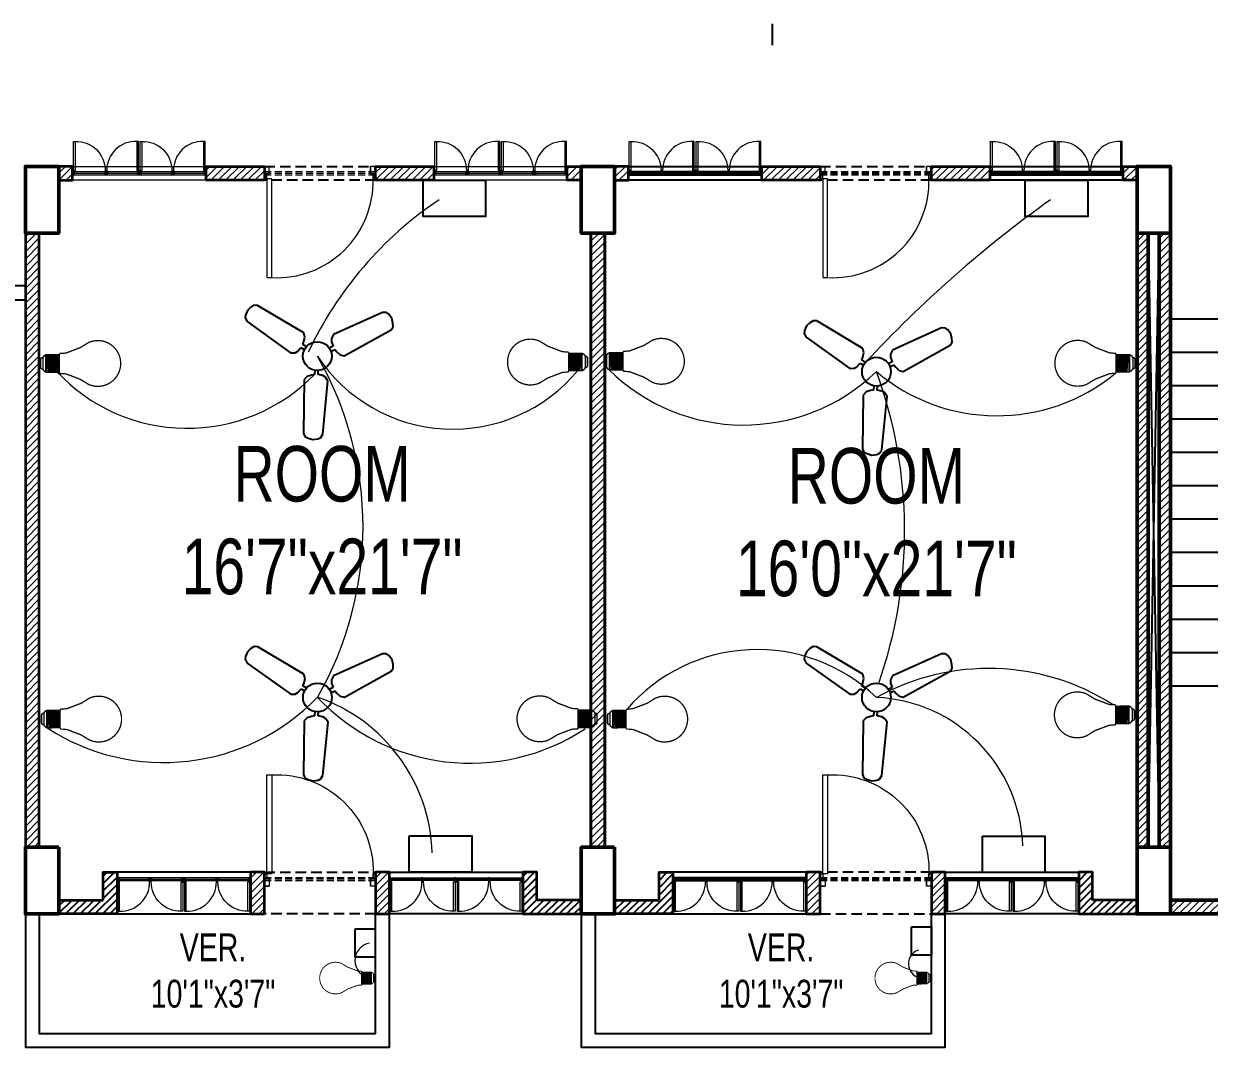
# Model space of a CAD drawing. Header units: inches. Extents: x -20263 to 10253, y -4567 to 3195.
# Drawn here: x -1452.4 to -1025.8, y -1564.6 to -1196.3 of the extents above; entities that cross this region are included whole.
import ezdxf

# ---------------------------------------------------------------- set-up
doc = ezdxf.new("R2010")
doc.units = ezdxf.units.IN
doc.header["$MEASUREMENT"] = 0
doc.linetypes.add('DASHED2', pattern=[0.375, 0.25, -0.125])
for name, color, linetype, lineweight in [('A-TEXT', 7, 'Continuous', 5), ('ar-DOOR-WOOD', 44, 'Continuous', 0), ('e conduit 2', 210, 'Continuous', 5), ('Main Wall', 250, 'Continuous', 13)]:
    doc.layers.add(name, color=color, linetype=linetype, lineweight=lineweight)
doc.layers.add('BOX', color=7, linetype='Continuous')
doc.layers.add('hatch brick', color=32, linetype='Continuous', lineweight=0, transparency=0.4)
doc.styles.add('SIMPLE', font='romantic.ttf')
pattern_1 = [(45, (-57374.9361, -20204.5509), (-1.325825215, 1.325825215), [])]
pattern_2 = [(45, (-57443.9361, -20206.5509), (-1.325825215, 1.325825215), [])]
pattern_3 = [(45, (-57458.4361, -20206.5509), (-1.325825215, 1.325825215), [])]
pattern_4 = [(45, (-57442.7249, -20206.5509), (-1.325825215, 1.325825215), [])]
pattern_5 = [(45, (-57448.9361, -20458.5509), (-1.325825215, 1.325825215), [])]
pattern_6 = [(45, (-57329.9361, -20204.5509), (-1.325825215, 1.325825215), [])]

# ---------------------------------------------------------------- blocks, each defined once
blk = doc.blocks.new('stair final')
for points in [[(82, 124), (82, -90), (-70, -90), (-70, 124)], [(-37.5, 124), (-37.5, -49), (49.5, -49), (49.5, 122.75)], [(17, 100), (49.5, 124), (82, 100)], [(24.2, 100), (49.5, 124)], [(49.5, 124), (75, 100)], [(82, -8), (82, -90)]]:
    blk.add_lwpolyline(points)
blk.add_lwpolyline([(-5, 126), (17, 126), (17, -10), (-5, -10)], close=True)
blk.add_circle((-37.5, 124), 2.49)
at = {"layer": 'BOX', "ltscale": 2000}
for p, q in [((-5, 124), (-70, 124)), ((-5, 112), (-70, 112)), ((-5, 100), (-70, 100)), ((-5, 88), (-70, 88)), ((-5, 76), (-70, 76)), ((-5, 64), (-70, 64)), ((-5, 52), (-70, 52)), ((-5, 40), (-70, 40)), ((-5, 28), (-70, 28)), ((-5, 16), (-70, 16)), ((-5, 4), (-70, 4)), ((-5, -8), (-70, -8)), ((0, -8), (-3, -8)), ((15, -8), (12, -8))]:
    blk.add_line(p, q, dxfattribs=at)
at = {"layer": 'BOX', "linetype": 'DASHED2', "ltscale": 20}
for p, q in [((82, 124), (17, 124)), ((82, 112), (17, 112)), ((82, 100), (17, 100)), ((82, 88), (17, 88)), ((82, 76), (17, 76)), ((82, 64), (17, 64)), ((82, 52), (17, 52)), ((82, 40), (17, 40)), ((82, 28), (17, 28)), ((82, 16), (17, 16)), ((82, 4), (17, 4)), ((82, -8), (17, -8))]:
    blk.add_line(p, q, dxfattribs=at)
at = {"layer": 'BOX', "ltscale": 2000}
for points in [[(17, 124), (17, -10), (-5, -10), (-5, 124)], [(-3, 124), (15, 124)]]:
    blk.add_lwpolyline(points, dxfattribs=at)
blk.add_lwpolyline([(15, 124), (15, -8), (-3, -8), (-3, 124)], close=True, dxfattribs=at)
blk = doc.blocks.new('toilet stair block final')
at = {"layer": 'hatch brick'}
h = blk.add_hatch(dxfattribs=at)
h.set_pattern_fill('ANSI31', color=256, scale=15)
h.paths.add_polyline_path([(-233, 175.18), (-233, -45.82), (-229, -45.82), (-229, 175.18)])
h = blk.add_hatch(dxfattribs=at)
h.set_pattern_fill('ANSI31', color=256, scale=15)
h.set_pattern_definition([(45, (7, 0), (-1.325825, 1.325825), [])])
h.paths.add_polyline_path([(-225, 175.18), (-225, -45.82), (-221, -45.82), (-221, 175.18)])
h = blk.add_hatch(dxfattribs=at)
h.set_pattern_fill('ANSI31', color=256, scale=15)
h.paths.add_polyline_path([(-193, -64.82), (-193, -54.82), (-198, -54.82), (-198, -64.82), (-221, -64.82), (-221, -69.82), (-193, -69.82)])
for points in [[(-229, 175.18), (-225, -45.82)], [(-229, -45.82), (-225, 175.18)]]:
    blk.add_lwpolyline(points)
at = {"color": 0, "lineweight": 50}
blk.add_lwpolyline([(-193, -64.82), (-193, -54.82), (-198, -54.82), (-198, -64.82), (-221, -64.82), (-221, -69.82), (-193, -69.82)], close=True, dxfattribs=at)
at = {"layer": 'Main Wall', "color": 1, "lineweight": 50}
for points in [[(-233, 175.18), (-221, 175.18), (-221, 199.18), (-233, 199.18), (-233, 175.18)], [(-233, -69.82), (-221, -69.82), (-221, -45.82), (-233, -45.82), (-233, -69.82)]]:
    blk.add_lwpolyline(points, dxfattribs=at)
at = {"layer": 'Main Wall', "color": 0, "lineweight": 50}
for points in [[(-233, 175.18), (-233, -45.82), (-229, -45.82), (-229, 175.18)], [(-225, 175.18), (-225, -45.82), (-221, -45.82), (-221, 175.18)]]:
    blk.add_lwpolyline(points, close=True, dxfattribs=at)
blk.add_blockref('stair final', (-151, 20.18))
blk = doc.blocks.new('DOOR_45')
at = {"layer": 'ar-DOOR-WOOD'}
for p, q in [((-11008.75, 15426.44), (-11008.75, 15424.44)), ((-10968.75, 15426.44), (-11008.75, 15426.44)), ((-10968.75, 15427.44), (-10963.75, 15427.44)), ((-10968.75, 15427.44), (-10968.75, 15426.44)), ((-10968.75, 15424.44), (-10968.75, 15426.44)), ((-10968.75, 15426.44), (-10966.75, 15426.44)), ((-10966.75, 15426.44), (-10966.75, 15425.44)), ((-10966.75, 15425.44), (-10963.75, 15425.44)), ((-10963.75, 15427.44), (-10963.75, 15425.44)), ((-11008.75, 15424.44), (-10968.75, 15424.44)), ((-10968.75, 15382.44), (-10968.75, 15383.44)), ((-10968.75, 15383.44), (-10966.75, 15383.44)), ((-10968.75, 15382.44), (-10963.75, 15382.44)), ((-10966.75, 15384.44), (-10963.75, 15384.44)), ((-10966.75, 15383.44), (-10966.75, 15384.44)), ((-10963.75, 15382.44), (-10963.75, 15384.44))]:
    blk.add_line(p, q, dxfattribs=at)
for points in [[(-10968.75, 15426.44), (-11008.75, 15426.44), (-11008.75, 15424.44), (-10968.75, 15424.44)], [(-10963.75, 15427.44), (-10968.75, 15427.44), (-10968.75, 15426.44), (-10966.75, 15426.44), (-10966.75, 15425.44), (-10963.75, 15425.44)], [(-10968.75, 15383.44), (-10968.75, 15382.44), (-10963.75, 15382.44), (-10963.75, 15384.44), (-10966.75, 15384.44), (-10966.75, 15383.44)]]:
    blk.add_lwpolyline(points, close=True, dxfattribs=at)
blk.add_arc((-10969.89, 15422.35), 38.92, 176.9083, 271.677, dxfattribs=at)
blk = doc.blocks.new('DOOR_40')
at = {"layer": 'ar-DOOR-WOOD'}
for p, q in [((-11029.1, 15421.4), (-11064.1, 15421.4)), ((-11064.1, 15421.4), (-11064.1, 15419.4)), ((-11064.1, 15419.4), (-11029.1, 15419.4)), ((-11029.1, 15422.4), (-11024.1, 15422.4)), ((-11029.1, 15422.4), (-11029.1, 15421.4)), ((-11029.1, 15419.4), (-11029.1, 15421.4)), ((-11029.1, 15421.4), (-11027.1, 15421.4)), ((-11027.1, 15421.4), (-11027.1, 15420.4)), ((-11027.1, 15420.4), (-11024.1, 15420.4)), ((-11024.1, 15422.4), (-11024.1, 15420.4)), ((-11029.1, 15383.4), (-11027.1, 15383.4)), ((-11029.1, 15382.4), (-11029.1, 15383.4)), ((-11029.1, 15382.4), (-11024.1, 15382.4)), ((-11027.1, 15383.4), (-11027.1, 15384.4)), ((-11027.1, 15384.4), (-11024.1, 15384.4)), ((-11024.1, 15382.4), (-11024.1, 15384.4))]:
    blk.add_line(p, q, dxfattribs=at)
blk.add_arc((-11029.4, 15418.2), 34.8, 178.03, 270.3561, dxfattribs=at)
blk = doc.blocks.new('LED')
for p, q in [((-11.6, -7.7), (11.7, -7.7)), ((-11.6, -11), (11.7, -9.6)), ((-11.6, -13.3), (11.7, -11.8)), ((-11.5, -15.5), (11.8, -14.1)), ((-11.3, -17.8), (11.9, -16.3)), ((-12.1, -25.6), (11.9, -25.6)), ((-11.2, -20), (12.1, -18.6)), ((-11.2, -22.2), (12.1, -20.8)), ((-11.2, -24.5), (12.1, -23.1))]:
    blk.add_line(p, q)
at = {"lineweight": 9}
blk.add_line((7.8, -3.1), (-7.8, -3.1), dxfattribs=at)
for points, const_width in [([(5.3, 0), (5.4, 0), (5.7, 0), (6.1, -0.1), (6.6, -0.3), (7, -0.6), (7.2, -0.9), (7.4, -1.2), (7.5, -1.5), (7.7, -2), (7.7, -2.5), (7.8, -3.1), (7.7, -2.5), (7.7, -2), (7.5, -1.5), (7.4, -1.2), (7.2, -0.9), (7, -0.6), (6.6, -0.3), (6.1, -0.1), (5.7, 0), (5.4, 0), (5.3, 0), (-5.3, 0), (-5.4, 0), (-5.5, 0), (-5.8, 0), (-6.1, -0.1), (-6.4, -0.2), (-6.7, -0.5), (-7, -0.7), (-7.3, -1.1), (-7.6, -1.7), (-7.7, -2.3), (-7.8, -3.1), (-7.8, -3.1), (-7.9, -3.2), (-8.1, -3.2), (-8.3, -3.3), (-8.9, -3.6), (-9.6, -4.1), (-10.3, -4.7), (-11, -5.4), (-11.2, -5.9), (-11.4, -6.4), (-11.6, -7), (-11.6, -7.7), (-12.2, -7.7), (-12.1, -26)], 2), ([(-5.3, 0), (-5.4, 0), (-5.5, 0), (-5.8, 0), (-6.1, -0.1), (-6.4, -0.2), (-6.7, -0.5), (-7, -0.7), (-7.3, -1.1), (-7.6, -1.7), (-7.7, -2.3), (-7.8, -3.1)], 1), ([(11.9, -26.1), (11.9, -7.7), (11.7, -7.7), (11.6, -7), (11.4, -6.4), (11.2, -5.9), (11, -5.4), (10.3, -4.7), (9.6, -4.1), (8.9, -3.6), (8.3, -3.3), (7.9, -3.2), (7.8, -3.1), (7.8, -3.1)], 2), ([(-0.1, -111.1), (-0.2, -111.1), (-1, -111.1), (-1.8, -111.1), (-2.6, -111.1), (-3.4, -111), (-4.2, -110.9), (-5, -110.8), (-5.8, -110.6), (-6.6, -110.5), (-7.4, -110.3), (-8.1, -110.1), (-8.9, -109.9), (-9.6, -109.7), (-10.4, -109.5), (-11.1, -109.2), (-11.8, -108.9), (-12.5, -108.7), (-13.2, -108.3), (-13.9, -108), (-14.6, -107.7), (-15.3, -107.3), (-16, -106.9), (-16.6, -106.6), (-17.3, -106.2), (-17.9, -105.7), (-18.5, -105.3), (-19.2, -104.8), (-19.8, -104.4), (-20.4, -103.9), (-20.9, -103.4), (-21.5, -102.9), (-22.1, -102.4), (-22.6, -101.9), (-23.1, -101.3), (-23.7, -100.8), (-24.2, -100.2), (-24.6, -99.6), (-25.1, -99), (-25.6, -98.4), (-26, -97.8), (-26.5, -97.2), (-26.9, -96.5), (-27.3, -95.9), (-27.7, -95.2), (-28.1, -94.6), (-28.4, -93.9), (-28.8, -93.2), (-29.1, -92.5), (-29.4, -91.8), (-29.7, -91.1), (-30, -90.4), (-30.2, -89.6), (-30.5, -88.9), (-30.7, -88.1), (-30.9, -87.4), (-31.1, -86.6), (-31.2, -85.9), (-31.4, -85.1), (-31.5, -84.3), (-31.6, -83.5), (-31.7, -82.7), (-31.8, -81.9), (-31.8, -81.1), (-31.9, -80.3), (-31.9, -79.5), (-31.9, -78.2), (-31.8, -77), (-31.7, -75.8), (-31.5, -74.6), (-31.3, -73.4), (-31.1, -72.2), (-30.8, -71.1), (-30.4, -69.9), (-30, -68.8), (-29.6, -67.7), (-29.2, -66.6), (-22.1, -55), (-14.6, -35.3), (-14.1, -29.7), (-14.1, -27.1), (-12.1, -25.6)], 1.8), ([(-0.1, -111.1), (0, -111.1), (0.8, -111.1), (1.6, -111.1), (2.5, -111.1), (3.3, -111), (4, -110.9), (4.8, -110.8), (5.6, -110.6), (6.4, -110.5), (7.2, -110.3), (7.9, -110.1), (8.7, -109.9), (9.4, -109.7), (10.2, -109.5), (10.9, -109.2), (11.6, -108.9), (12.3, -108.7), (13, -108.3), (13.7, -108), (14.4, -107.7), (15.1, -107.3), (15.8, -106.9), (16.4, -106.6), (17.1, -106.2), (17.7, -105.7), (18.3, -105.3), (19, -104.8), (19.6, -104.4), (20.2, -103.9), (20.7, -103.4), (21.3, -102.9), (21.9, -102.4), (22.4, -101.9), (22.9, -101.3), (23.5, -100.8), (24, -100.2), (24.5, -99.6), (24.9, -99), (25.4, -98.4), (25.8, -97.8), (26.3, -97.2), (26.7, -96.5), (27.1, -95.9), (27.5, -95.2), (27.9, -94.6), (28.2, -93.9), (28.6, -93.2), (28.9, -92.5), (29.2, -91.8), (29.5, -91.1), (29.8, -90.4), (30, -89.6), (30.3, -88.9), (30.5, -88.1), (30.7, -87.4), (30.9, -86.6), (31, -85.9), (31.2, -85.1), (31.3, -84.3), (31.4, -83.5), (31.5, -82.7), (31.6, -81.9), (31.6, -81.1), (31.7, -80.3), (31.7, -79.5), (31.7, -78.2), (31.6, -77), (31.5, -75.8), (31.3, -74.6), (31.1, -73.4), (30.9, -72.2), (30.6, -71.1), (30.2, -69.9), (29.9, -68.8), (29.4, -67.7), (29, -66.6), (21.9, -55), (14.4, -35.3), (13.9, -29.7), (13.9, -27.1), (11.9, -25.6)], 1.8)]:
    blk.add_lwpolyline(points, dxfattribs=dict(const_width=const_width))
at = {"color": 7, "lineweight": 20}
blk.add_open_spline([(-9.8, -25.6), (-9.8, -25.6), (9.4, -25.6), (9.4, -25.6)], degree=3, dxfattribs=at)
blk = doc.blocks.new('6')
at = {"color": 7}
for p, q in [((3285.1, -2227.8), (3268.2, -2243.2)), ((3322, -2211.4), (3285.1, -2227.8)), ((3358.8, -2210.9), (3322, -2211.4)), ((3387.4, -2214.9), (3358.8, -2210.9)), ((3407.5, -2235.6), (3387.4, -2214.9)), ((3532.6, -2638.3), (3407.5, -2235.6)), ((3268.2, -2243.2), (3260.1, -2275.1)), ((3260.1, -2275.1), (3351.4, -2686.9)), ((3351.4, -2686.9), (3378.5, -2709.3)), ((3467.6, -2701.4), (3489.2, -2689.8)), ((3476.7, -2735.2), (3467.6, -2701.4)), ((3489.2, -2689.8), (3518.4, -2668.9)), ((3518.4, -2668.9), (3532.6, -2638.3)), ((3378.5, -2709.3), (3403, -2714.4)), ((3403, -2714.4), (3440.1, -2709.5)), ((3440.1, -2709.5), (3449.6, -2742.4)), ((3634.6, -2869.5), (3601.3, -2861.3)), ((3649, -2834.9), (3634.6, -2869.5)), ((3665.6, -2816.2), (3649, -2834.9)), ((3698.5, -2804), (3665.6, -2816.2)), ((4100.8, -2930.8), (3698.5, -2804)), ((3290.9, -2913.4), (3004.7, -3223.2)), ((3324.5, -2910.5), (3290.9, -2913.4)), ((3357.2, -2925.3), (3324.5, -2910.5)), ((3378, -2938.2), (3357.2, -2925.3)), ((3402.8, -2913.4), (3378, -2938.2)), ((3398.8, -2958), (3422.6, -2933.2)), ((3421.6, -2987.7), (3398.8, -2958)), ((3594.1, -2888.3), (3627.9, -2897.4)), ((3627.9, -2897.4), (3627.1, -2921.8)), ((3627.1, -2921.8), (3630.6, -2957.5)), ((3630.6, -2957.5), (3650, -2985.2)), ((4124.4, -2953.8), (4100.8, -2930.8)), ((4129.3, -2976.1), (4124.4, -2953.8)), ((4125, -3016.3), (4129.3, -2976.1)), ((3112.6, -3331), (3423.5, -3046)), ((3429.5, -3011.4), (3421.6, -2987.7)), ((3423.5, -3046), (3429.5, -3011.4)), ((3650, -2985.2), (4061.4, -3078.2)), ((4061.4, -3078.2), (4089.3, -3071.2)), ((4089.3, -3071.2), (4107, -3048.4)), ((4107, -3048.4), (4125, -3016.3)), ((3004.7, -3223.2), (2996.8, -3250.9)), ((2996.8, -3250.9), (3007.7, -3277.6)), ((3007.7, -3277.6), (3026.5, -3309.3)), ((3026.5, -3309.3), (3059.1, -3333)), ((3059.1, -3333), (3080.9, -3339.9)), ((3080.9, -3339.9), (3112.6, -3331))]:
    blk.add_line(p, q, dxfattribs=at)
blk.add_circle((3491.2, -2845.6), 113.2, dxfattribs=at)

msp = doc.modelspace()

# ---------------------------------------------------------------- hatches: boundary and pattern name
h = msp.add_hatch()
h.set_pattern_fill('ANSI31', color=256, scale=15)
h.set_pattern_definition(pattern_2)
h.paths.add_polyline_path([(-1423.784, -1511.632), (-1423.784, -1501.632), (-1418.784, -1501.632), (-1418.784, -1516.632), (-1439.784, -1516.632), (-1439.784, -1511.632), (-1439.784, -1511.632)])
h = msp.add_hatch()
h.set_pattern_fill('ANSI31', color=256, scale=15)
h.set_pattern_definition(pattern_2)
h.paths.add_polyline_path([(-1267.784, -1511.632), (-1267.784, -1501.632), (-1272.784, -1501.632), (-1272.784, -1516.632), (-1251.784, -1516.632), (-1251.784, -1511.632), (-1251.784, -1511.632)])
h = msp.add_hatch()
h.set_pattern_fill('ANSI31', color=256, scale=15)
h.set_pattern_definition(pattern_2)
h.paths.add_polyline_path([(-1223.784, -1511.632), (-1223.784, -1501.632), (-1218.784, -1501.632), (-1218.784, -1516.632), (-1239.784, -1516.632), (-1239.784, -1511.632), (-1239.784, -1511.632)])
h = msp.add_hatch()
h.set_pattern_fill('ANSI31', color=256, scale=15)
h.set_pattern_definition(pattern_2)
h.paths.add_polyline_path([(-1067.784, -1511.632), (-1067.784, -1501.632), (-1072.784, -1501.632), (-1072.784, -1516.632), (-1051.784, -1516.632), (-1051.784, -1511.632), (-1051.784, -1511.632)])
at = {"layer": 'hatch brick'}
h = msp.add_hatch(dxfattribs=at)
h.set_pattern_fill('ANSI31', color=256, scale=15)
h.set_pattern_definition(pattern_3)
h.paths.add_polyline_path([(-1439.784, -1252.632), (-1434.784, -1252.632), (-1434.784, -1247.632), (-1439.784, -1247.632)])
h = msp.add_hatch(dxfattribs=at)
h.set_pattern_fill('ANSI31', color=256, scale=15)
h.set_pattern_definition(pattern_5)
h.paths.add_polyline_path([(-1365.784, -1252.632), (-1386.784, -1252.632), (-1386.784, -1247.632), (-1365.784, -1247.632)])
h = msp.add_hatch(dxfattribs=at)
h.set_pattern_fill('ANSI31', color=256, scale=15)
h.set_pattern_definition(pattern_4)
h.paths.add_polyline_path([(-1304.784, -1252.632), (-1325.784, -1252.632), (-1325.784, -1247.632), (-1304.784, -1247.632)])
h = msp.add_hatch(dxfattribs=at)
h.set_pattern_fill('ANSI31', color=256, scale=15)
h.set_pattern_definition(pattern_2)
h.paths.add_polyline_path([(-1251.784, -1252.632), (-1256.784, -1252.632), (-1256.784, -1247.632), (-1251.784, -1247.632)])
h = msp.add_hatch(dxfattribs=at)
h.set_pattern_fill('ANSI31', color=256, scale=15)
h.set_pattern_definition(pattern_3)
h.paths.add_polyline_path([(-1239.784, -1252.632), (-1234.784, -1252.632), (-1234.784, -1247.632), (-1239.784, -1247.632)])
h = msp.add_hatch(dxfattribs=at)
h.set_pattern_fill('ANSI31', color=256, scale=15)
h.set_pattern_definition(pattern_5)
h.paths.add_polyline_path([(-1165.784, -1252.632), (-1186.784, -1252.632), (-1186.784, -1247.632), (-1165.784, -1247.632)])
h = msp.add_hatch(dxfattribs=at)
h.set_pattern_fill('ANSI31', color=256, scale=15)
h.set_pattern_definition(pattern_4)
h.paths.add_polyline_path([(-1104.784, -1252.632), (-1125.784, -1252.632), (-1125.784, -1247.632), (-1104.784, -1247.632)])
h = msp.add_hatch(dxfattribs=at)
h.set_pattern_fill('ANSI31', color=256, scale=15)
h.set_pattern_definition(pattern_2)
h.paths.add_polyline_path([(-1051.784, -1252.632), (-1056.784, -1252.632), (-1056.784, -1247.632), (-1051.784, -1247.632)])
h = msp.add_hatch(dxfattribs=at)
h.set_pattern_fill('ANSI31', color=256, scale=15)
h.set_pattern_definition([(45, (-57447.4361, -20206.5509), (-1.325825215, 1.325825215), [])])
h.paths.add_polyline_path([(-1446.784, -1271.632), (-1451.784, -1271.632), (-1451.784, -1492.632), (-1446.784, -1492.632)])
h = msp.add_hatch(dxfattribs=at)
h.set_pattern_fill('ANSI31', color=256, scale=15)
h.set_pattern_definition(pattern_2)
h.paths.add_polyline_path([(-1243.284, -1271.632), (-1248.284, -1271.632), (-1248.284, -1492.632), (-1243.284, -1492.632)])
h = msp.add_hatch(dxfattribs=at)
h.set_pattern_fill('ANSI31', color=256, scale=15)
h.set_pattern_definition(pattern_2)
h.paths.add_polyline_path([(-1248.284, -1271.632), (-1243.284, -1271.632), (-1243.284, -1492.632), (-1248.284, -1492.632)])
h = msp.add_hatch(dxfattribs=at)
h.set_pattern_fill('ANSI31', color=256, scale=15)
h.set_pattern_definition(pattern_1)
h.paths.add_polyline_path([(-1365.784, -1516.632), (-1365.784, -1501.632), (-1365.784, -1501.632), (-1370.784, -1501.632), (-1370.784, -1516.632)])
h = msp.add_hatch(dxfattribs=at)
h.set_pattern_fill('ANSI31', color=256, scale=15)
h.set_pattern_definition(pattern_6)
h.paths.add_polyline_path([(-1320.784, -1516.632), (-1320.784, -1501.632), (-1320.784, -1501.632), (-1325.784, -1501.632), (-1325.784, -1516.632)])
h = msp.add_hatch(dxfattribs=at)
h.set_pattern_fill('ANSI31', color=256, scale=15)
h.set_pattern_definition(pattern_1)
h.paths.add_polyline_path([(-1165.784, -1516.632), (-1165.784, -1501.632), (-1165.784, -1501.632), (-1170.784, -1501.632), (-1170.784, -1516.632)])
h = msp.add_hatch(dxfattribs=at)
h.set_pattern_fill('ANSI31', color=256, scale=15)
h.set_pattern_definition(pattern_6)
h.paths.add_polyline_path([(-1120.784, -1516.632), (-1120.784, -1501.632), (-1120.784, -1501.632), (-1125.784, -1501.632), (-1125.784, -1516.632)])

# ---------------------------------------------------------------- linework, layer by layer
at = {"color": 30, "true_color": 0xf8991e}
msp.add_line((-1183.004, -1203.975), (-1183.004, -1196.288), dxfattribs=at)
at = {"linetype": 'DASHED2', "ltscale": 15}
for points in [[(-1365.784, -1247.632), (-1325.784, -1247.632), (-1325.784, -1252.632), (-1365.784, -1252.632)], [(-1165.784, -1247.632), (-1125.784, -1247.632), (-1125.784, -1252.632), (-1165.784, -1252.632)], [(-1165.784, -1247.632), (-1125.784, -1247.632), (-1125.784, -1252.632), (-1165.784, -1252.632)], [(-1365.784, -1501.632), (-1325.784, -1501.632), (-1325.784, -1516.632), (-1365.784, -1516.632)], [(-1165.784, -1516.632), (-1125.784, -1516.632), (-1125.784, -1501.632), (-1165.784, -1501.632)]]:
    msp.add_lwpolyline(points, close=True, dxfattribs=at)
at = {"color": 1, "lineweight": 50}
for points in [[(-1239.784, -1247.632), (-1251.784, -1247.632), (-1251.784, -1271.632), (-1239.784, -1271.632), (-1239.784, -1247.632)], [(-1039.784, -1247.632), (-1051.784, -1247.632), (-1051.784, -1271.632), (-1039.784, -1271.632), (-1039.784, -1247.632)], [(-1239.784, -1492.632), (-1251.784, -1492.632), (-1251.784, -1516.632), (-1239.784, -1516.632), (-1239.784, -1492.632)], [(-1039.784, -1492.632), (-1051.784, -1492.632), (-1051.784, -1516.632), (-1039.784, -1516.632), (-1039.784, -1492.632)]]:
    msp.add_lwpolyline(points, dxfattribs=at)
at = {"lineweight": 35}
for points in [[(-1239.784, -1252.632), (-1234.784, -1252.632), (-1234.784, -1247.632), (-1239.784, -1247.632)], [(-1104.784, -1252.632), (-1125.784, -1252.632), (-1125.784, -1247.632), (-1104.784, -1247.632)], [(-1051.784, -1252.632), (-1056.784, -1252.632), (-1056.784, -1247.632), (-1051.784, -1247.632)], [(-1243.284, -1271.632), (-1248.284, -1271.632), (-1248.284, -1492.632), (-1243.284, -1492.632)], [(-1165.784, -1516.632), (-1165.784, -1501.632), (-1165.784, -1501.632), (-1165.784, -1501.632), (-1170.784, -1501.632), (-1170.784, -1516.632)], [(-1120.784, -1516.632), (-1120.784, -1501.632), (-1120.784, -1501.632), (-1120.784, -1501.632), (-1125.784, -1501.632), (-1125.784, -1516.632)]]:
    msp.add_lwpolyline(points, close=True, dxfattribs=at)
for points in [[(-1234.784, -1247.632), (-1186.784, -1247.632), (-1186.784, -1252.632), (-1234.784, -1252.632)], [(-1104.784, -1247.632), (-1056.784, -1247.632), (-1056.784, -1252.632), (-1104.784, -1252.632)], [(-1639.784, -1295.632), (-1451.784, -1295.632), (-1451.784, -1290.632), (-1639.784, -1290.632)], [(-1418.784, -1516.632), (-1370.784, -1516.632), (-1370.784, -1501.632), (-1418.784, -1501.632)], [(-1272.784, -1516.632), (-1320.784, -1516.632), (-1320.784, -1501.632), (-1272.784, -1501.632)], [(-1218.784, -1516.632), (-1170.784, -1516.632), (-1170.784, -1501.632), (-1218.784, -1501.632)], [(-1072.784, -1516.632), (-1120.784, -1516.632), (-1120.784, -1501.632), (-1072.784, -1501.632)]]:
    msp.add_lwpolyline(points, close=True)
at = {"color": 150}
for points in [[(-1234.784, -1250.632), (-1187.384, -1250.632), (-1187.384, -1249.632), (-1234.784, -1249.632)], [(-1104.184, -1250.632), (-1057.384, -1250.632), (-1057.384, -1249.632), (-1104.184, -1249.632)], [(-1234.784, -1250.632), (-1187.384, -1250.632), (-1187.384, -1250.132), (-1234.784, -1250.132)], [(-1104.184, -1250.632), (-1057.384, -1250.632), (-1057.384, -1250.132), (-1104.184, -1250.132)], [(-1170.784, -1503.632), (-1218.184, -1503.632), (-1218.184, -1504.632), (-1170.784, -1504.632)], [(-1170.784, -1503.632), (-1218.184, -1503.632), (-1218.184, -1504.132), (-1170.784, -1504.132)], [(-1120.784, -1503.632), (-1073.384, -1503.632), (-1073.384, -1504.632), (-1120.784, -1504.632)], [(-1120.784, -1503.632), (-1073.384, -1503.632), (-1073.384, -1504.132), (-1120.784, -1504.132)]]:
    msp.add_lwpolyline(points, close=True, dxfattribs=at)
at = {"lineweight": 35}
for points in [[(-1165.784, -1252.632), (-1165.784, -1252.632), (-1186.784, -1252.632), (-1186.784, -1247.632), (-1165.784, -1247.632), (-1165.784, -1252.632)], [(-1223.784, -1511.632), (-1223.784, -1501.632), (-1218.784, -1501.632), (-1218.784, -1516.632), (-1239.784, -1516.632), (-1239.784, -1511.632), (-1239.784, -1511.632), (-1239.784, -1511.632), (-1223.784, -1511.632)], [(-1067.784, -1511.632), (-1067.784, -1501.632), (-1072.784, -1501.632), (-1072.784, -1516.632), (-1051.784, -1516.632), (-1051.784, -1511.632), (-1051.784, -1511.632), (-1051.784, -1511.632), (-1067.784, -1511.632)]]:
    msp.add_lwpolyline(points, dxfattribs=at)
at = {"color": 150, "linetype": 'DASHED2', "ltscale": 10}
for points in [[(-1165.784, -1249.632), (-1125.784, -1249.632), (-1125.784, -1250.632), (-1165.784, -1250.632)], [(-1165.784, -1249.632), (-1125.784, -1249.632), (-1125.784, -1250.132), (-1165.784, -1250.132)], [(-1165.784, -1503.632), (-1125.784, -1503.632), (-1125.784, -1504.632), (-1165.784, -1504.632)], [(-1165.784, -1503.632), (-1125.784, -1503.632), (-1125.784, -1504.132), (-1165.784, -1504.132)]]:
    msp.add_lwpolyline(points, close=True, dxfattribs=at)
at = {"color": 116, "true_color": 0x136734}
for points in [[(-1308.674, -1252.632), (-1286.166, -1252.632), (-1286.166, -1265.716), (-1308.674, -1265.716)], [(-1092.038, -1252.632), (-1069.531, -1252.632), (-1069.531, -1265.716), (-1092.038, -1265.716)], [(-1313.654, -1488.532), (-1291.147, -1488.532), (-1291.147, -1501.616), (-1313.654, -1501.616)], [(-1107.428, -1488.678), (-1084.921, -1488.678), (-1084.921, -1501.761), (-1107.428, -1501.761)], [(-1333.103, -1522.054), (-1325.871, -1522.054), (-1325.871, -1532.255), (-1333.103, -1532.255)], [(-1132.994, -1521.253), (-1125.762, -1521.253), (-1125.762, -1531.454), (-1132.994, -1531.454)]]:
    msp.add_lwpolyline(points, close=True, dxfattribs=at)
for points in [[(-1451.784, -1516.632), (-1451.784, -1564.632), (-1320.784, -1564.632), (-1320.784, -1516.632)], [(-1446.784, -1516.632), (-1446.784, -1559.632), (-1325.784, -1559.632), (-1325.784, -1516.632)], [(-1251.784, -1516.632), (-1251.784, -1564.632), (-1120.784, -1564.632), (-1120.784, -1516.632)], [(-1246.784, -1516.632), (-1246.784, -1559.632), (-1125.784, -1559.632), (-1125.784, -1516.632)]]:
    msp.add_lwpolyline(points)
at = {"layer": 'A-TEXT', "color": 18, "true_color": 0x000000}
for centre, radius, start, end in [((-1227.545, -1371.954), 135.259, 123.85794, 154.84967), ((-830.548, -1613.513), 434.643, 125.49291, 137.19452), ((-1453.428, -1377.34), 123.135, 330.08971, 29.92736), ((-1301.644, -1378.736), 166.248, 340.72147, 20.14056), ((-1366.645, -1496.562), 61.272, 1.80467, 70.94398), ((-1148.034, -1493.843), 55.157, 1.77689, 87.43063)]:
    msp.add_arc(centre, radius, start, end, dxfattribs=at)
at = {"layer": 'e conduit 2', "color": 18, "true_color": 0x000000}
for centre, radius, start, end in [((-1297.934, -1283.773), 58.411, 213.37697, 320.37129), ((-1393.619, -1277.815), 64.055, 222.91403, 315.73889), ((-1193.289, -1271.818), 68.888, 225.2109, 313.85513), ((-1102.206, -1270.258), 67.116, 229.76196, 309.4361), ((-1188.442, -1483.43), 61.934, 46.18289, 139.14198), ((-1105.195, -1511.623), 83.314, 57.48261, 118.98016), ((-1401.979, -1385.207), 76.931, 236.90428, 316.00028), ((-1291.795, -1386.89), 75.514, 223.36499, 303.23984), ((-1326.856, -1533.423), 6.355, 99.47757, 261.45824), ((-1128.855, -1534.587), 5.191, 107.34835, 279.4796)]:
    msp.add_arc(centre, radius, start, end, dxfattribs=at)
at = {"layer": 'Main Wall', "color": 1, "lineweight": 50}
for points in [[(-1439.784, -1247.632), (-1451.784, -1247.632), (-1451.784, -1271.632), (-1439.784, -1271.632), (-1439.784, -1247.632)], [(-1239.784, -1247.632), (-1251.784, -1247.632), (-1251.784, -1271.632), (-1239.784, -1271.632), (-1239.784, -1247.632)], [(-1439.784, -1492.632), (-1451.784, -1492.632), (-1451.784, -1516.632), (-1439.784, -1516.632), (-1439.784, -1492.632)], [(-1239.784, -1492.632), (-1251.784, -1492.632), (-1251.784, -1516.632), (-1239.784, -1516.632), (-1239.784, -1492.632)]]:
    msp.add_lwpolyline(points, dxfattribs=at)
at = {"layer": 'Main Wall', "lineweight": 35}
for points in [[(-1439.784, -1252.632), (-1434.784, -1252.632), (-1434.784, -1247.632), (-1439.784, -1247.632)], [(-1304.784, -1252.632), (-1325.784, -1252.632), (-1325.784, -1247.632), (-1304.784, -1247.632)], [(-1251.784, -1252.632), (-1256.784, -1252.632), (-1256.784, -1247.632), (-1251.784, -1247.632)], [(-1446.784, -1271.632), (-1451.784, -1271.632), (-1451.784, -1492.632), (-1446.784, -1492.632)], [(-1248.284, -1271.632), (-1243.284, -1271.632), (-1243.284, -1492.632), (-1248.284, -1492.632)], [(-1365.784, -1516.632), (-1365.784, -1501.632), (-1365.784, -1501.632), (-1365.784, -1501.632), (-1370.784, -1501.632), (-1370.784, -1516.632)], [(-1320.784, -1516.632), (-1320.784, -1501.632), (-1320.784, -1501.632), (-1320.784, -1501.632), (-1325.784, -1501.632), (-1325.784, -1516.632)]]:
    msp.add_lwpolyline(points, close=True, dxfattribs=at)
at = {"layer": 'Main Wall'}
for points in [[(-1434.784, -1247.632), (-1386.784, -1247.632), (-1386.784, -1252.632), (-1434.784, -1252.632)], [(-1304.784, -1247.632), (-1256.784, -1247.632), (-1256.784, -1252.632), (-1304.784, -1252.632)]]:
    msp.add_lwpolyline(points, close=True, dxfattribs=at)
at = {"layer": 'Main Wall', "color": 150}
for points in [[(-1434.784, -1250.632), (-1387.384, -1250.632), (-1387.384, -1249.632), (-1434.784, -1249.632)], [(-1304.184, -1250.632), (-1257.384, -1250.632), (-1257.384, -1249.632), (-1304.184, -1249.632)], [(-1434.784, -1250.632), (-1387.384, -1250.632), (-1387.384, -1250.132), (-1434.784, -1250.132)], [(-1304.184, -1250.632), (-1257.384, -1250.632), (-1257.384, -1250.132), (-1304.184, -1250.132)], [(-1370.784, -1503.632), (-1418.184, -1503.632), (-1418.184, -1504.632), (-1370.784, -1504.632)], [(-1370.784, -1503.632), (-1418.184, -1503.632), (-1418.184, -1504.132), (-1370.784, -1504.132)], [(-1320.784, -1503.632), (-1273.384, -1503.632), (-1273.384, -1504.632), (-1320.784, -1504.632)], [(-1320.784, -1503.632), (-1273.384, -1503.632), (-1273.384, -1504.132), (-1320.784, -1504.132)]]:
    msp.add_lwpolyline(points, close=True, dxfattribs=at)
at = {"layer": 'Main Wall', "lineweight": 35}
for points in [[(-1365.784, -1252.632), (-1365.784, -1252.632), (-1386.784, -1252.632), (-1386.784, -1247.632), (-1365.784, -1247.632), (-1365.784, -1252.632)], [(-1423.784, -1511.632), (-1423.784, -1501.632), (-1418.784, -1501.632), (-1418.784, -1516.632), (-1439.784, -1516.632), (-1439.784, -1511.632), (-1439.784, -1511.632), (-1439.784, -1511.632), (-1423.784, -1511.632)], [(-1267.784, -1511.632), (-1267.784, -1501.632), (-1272.784, -1501.632), (-1272.784, -1516.632), (-1251.784, -1516.632), (-1251.784, -1511.632), (-1251.784, -1511.632), (-1251.784, -1511.632), (-1267.784, -1511.632)]]:
    msp.add_lwpolyline(points, dxfattribs=at)
at = {"layer": 'Main Wall', "color": 150, "linetype": 'DASHED2', "ltscale": 10}
for points in [[(-1365.784, -1250.632), (-1325.784, -1250.632), (-1325.784, -1249.632), (-1365.784, -1249.632)], [(-1365.784, -1250.632), (-1325.784, -1250.632), (-1325.784, -1250.132), (-1365.784, -1250.132)], [(-1365.784, -1504.632), (-1325.784, -1504.632), (-1325.784, -1503.632), (-1365.784, -1503.632)], [(-1365.784, -1504.632), (-1325.784, -1504.632), (-1325.784, -1504.132), (-1365.784, -1504.132)]]:
    msp.add_lwpolyline(points, close=True, dxfattribs=at)

# ---------------------------------------------------------------- block references
at = {"extrusion": (0, 0, -1), "xscale": -1, "zscale": -1}
msp.add_blockref('toilet stair block final', (818.784, -1446.816), dxfattribs=at)
at = {"color": 40, "true_color": 0xf8d731, "xscale": 0.04578869434389712, "yscale": 0.04578869434389712, "zscale": 0.04578869434389712, "rotation": 41.8550425353075}
for p in [(-1552.719, -1325.521), (-1351.569, -1331.106), (-1552.701, -1448.354), (-1351.569, -1448.354)]:
    msp.add_blockref('6', p, dxfattribs=at)
at = {"color": 1}
for p, xscale, yscale, zscale, rotation in [((-1249.511, -1318.018), -0.2590482185936613, 0.2590482185936613, 0.2590482185936613, 270), ((-1243.491, -1317.751), 0.2590482185936613, 0.2590482185936613, 0.2590482185936613, 90), ((-1446.294, -1318.526), 0.2590482185936613, 0.2590482185936613, 0.2590482185936613, 90), ((-1052.55, -1318.454), -0.2590482185936613, 0.2590482185936613, 0.2590482185936613, 270), ((-1052.712, -1444.982), -0.2590482185936613, 0.2590482185936613, 0.2590482185936613, 269.9999999998945), ((-1445.975, -1446.503), 0.2590482185936613, 0.2590482185936613, 0.2590482185936613, 90), ((-1246.078, -1446.408), -0.2590482185936613, 0.2590482185936613, 0.2590482185936613, 269.9999999998945), ((-1242.307, -1446.503), 0.2590482185936613, 0.2590482185936613, 0.2590482185936613, 90), ((-1325.953, -1539.712), -0.1793349189005943, 0.1793349189005943, 0.1793349189005943, 269.9999999998945), ((-1126.153, -1539.712), -0.1793349189005943, 0.1793349189005943, 0.1793349189005943, 269.9999999998945)]:
    msp.add_blockref('LED', p, dxfattribs=dict(at, xscale=xscale, yscale=yscale, zscale=zscale, rotation=rotation))
at = {"layer": 'Main Wall', "extrusion": (0, 0, -1)}
for name, p, xscale, yscale, zscale, rotation in [('DOOR_40', (-3191.949, -4557.873), 0.2999999999999546, 0.2999999999999546, -0.2999999999999546, 270), ('DOOR_40', (-3215.949, -4557.873), 0.2999999999999546, 0.2999999999999546, -0.2999999999999546, 270), ('DOOR_40', (-3321.949, -4557.873), 0.2999999999999546, 0.2999999999999546, -0.2999999999999546, 270), ('DOOR_40', (-3345.949, -4557.873), 0.2999999999999546, 0.2999999999999546, -0.2999999999999546, 270), ('DOOR_40', (-3391.949, -4557.873), 0.2999999999999546, 0.2999999999999546, -0.2999999999999545, 270), ('DOOR_40', (-3415.949, -4557.873), 0.2999999999999546, 0.2999999999999546, -0.2999999999999545, 270), ('DOOR_40', (-3521.949, -4557.873), 0.2999999999999546, 0.2999999999999546, -0.2999999999999545, 270), ('DOOR_40', (-3545.949, -4557.873), 0.2999999999999546, 0.2999999999999546, -0.2999999999999545, 270), ('DOOR_45', (-12347.5, -11252.188), 0.8888888888889142, 0.8888888888889142, -0.8888888888889142, 270), ('DOOR_45', (-12547.5, -11252.188), 0.8888888888889142, 0.8888888888889142, -0.8888888888889142, 270), ('DOOR_40', (6021.518, 1803.608), 0.2999999999999545, 0.2999999999999545, -0.2999999999999545, 90), ('DOOR_40', (5997.518, 1803.608), 0.2999999999999545, 0.2999999999999545, -0.2999999999999545, 90), ('DOOR_40', (5923.518, 1803.608), 0.2999999999999545, 0.2999999999999545, -0.2999999999999545, 90), ('DOOR_40', (5899.518, 1803.608), 0.2999999999999545, 0.2999999999999545, -0.2999999999999545, 90), ('DOOR_40', (5821.518, 1803.608), 0.2999999999999545, 0.2999999999999545, -0.2999999999999545, 90), ('DOOR_40', (5797.518, 1803.608), 0.2999999999999545, 0.2999999999999545, -0.2999999999999545, 90), ('DOOR_40', (5723.518, 1803.608), 0.2999999999999545, 0.2999999999999545, -0.2999999999999545, 90), ('DOOR_40', (5699.518, 1803.608), 0.2999999999999545, 0.2999999999999545, -0.2999999999999545, 90)]:
    msp.add_blockref(name, p, dxfattribs=dict(at, xscale=xscale, yscale=yscale, zscale=zscale, rotation=rotation))
at = {"layer": 'Main Wall'}
for name, p, xscale, yscale, zscale, rotation in [('DOOR_40', (-6037.518, -4557.873), 0.2999999999999545, 0.2999999999999545, 0.2999999999999545, 270), ('DOOR_40', (-6013.518, -4557.873), 0.2999999999999545, 0.2999999999999545, 0.2999999999999545, 270), ('DOOR_40', (-5907.518, -4557.873), 0.2999999999999545, 0.2999999999999545, 0.2999999999999545, 270), ('DOOR_40', (-5883.518, -4557.873), 0.2999999999999545, 0.2999999999999545, 0.2999999999999545, 270), ('DOOR_40', (-5837.518, -4557.873), 0.2999999999999545, 0.2999999999999545, 0.2999999999999545, 270), ('DOOR_40', (-5813.518, -4557.873), 0.2999999999999545, 0.2999999999999545, 0.2999999999999545, 270), ('DOOR_40', (-5707.518, -4557.873), 0.2999999999999545, 0.2999999999999545, 0.2999999999999545, 270), ('DOOR_40', (-5683.518, -4557.873), 0.2999999999999545, 0.2999999999999545, 0.2999999999999545, 270), ('DOOR_45', (12347.5, 8497.923), 0.8888888888889142, 0.8888888888889142, 0.8888888888889142, 90), ('DOOR_45', (12547.5, 8497.923), 0.8888888888889142, 0.8888888888889142, 0.8888888888889142, 90), ('DOOR_40', (3207.949, 1803.608), 0.2999999999999545, 0.2999999999999545, 0.2999999999999545, 90), ('DOOR_40', (3231.949, 1803.608), 0.2999999999999545, 0.2999999999999545, 0.2999999999999545, 90), ('DOOR_40', (3305.949, 1803.608), 0.2999999999999545, 0.2999999999999545, 0.2999999999999545, 90), ('DOOR_40', (3329.949, 1803.608), 0.2999999999999545, 0.2999999999999545, 0.2999999999999545, 90), ('DOOR_40', (3407.949, 1803.608), 0.2999999999999545, 0.2999999999999545, 0.2999999999999545, 90), ('DOOR_40', (3431.949, 1803.608), 0.2999999999999545, 0.2999999999999545, 0.2999999999999545, 90), ('DOOR_40', (3505.949, 1803.608), 0.2999999999999545, 0.2999999999999545, 0.2999999999999545, 90), ('DOOR_40', (3529.949, 1803.608), 0.2999999999999545, 0.2999999999999545, 0.2999999999999545, 90)]:
    msp.add_blockref(name, p, dxfattribs=dict(at, xscale=xscale, yscale=yscale, zscale=zscale, rotation=rotation))

# ---------------------------------------------------------------- texts
at = {"layer": 'A-TEXT', "attachment_point": 9, "style": 'SIMPLE'}
for s, insert, char_height, width in [('\\pxqc;{\\fSwis721 LtCn BT|b0|i0|c0|p34;ROOM\\P16\'7"x21\'7"}', (-1271.547, -1401.863), 20, 146.91866), ('\\pxqc;{\\fSwis721 LtCn BT|b0|i0|c0|p34;ROOM\\P16\'0"x21\'7"}', (-1072.11, -1402.577), 20, 146.91866), ('\\pxqc;{\\fSwis721 LtCn BT|b0|i0|c0|p34;VER.\\P10\'1"x3\'7"}', (-1347.538, -1550.479), 10, 73.45933), ('\\pxqc;{\\fSwis721 LtCn BT|b0|i0|c0|p34;VER.\\P10\'1"x3\'7"}', (-1143.126, -1550.479), 10, 73.45933)]:
    msp.add_mtext(s, dxfattribs=dict(at, insert=insert, char_height=char_height, width=width))

doc.saveas('drawing.dxf')
